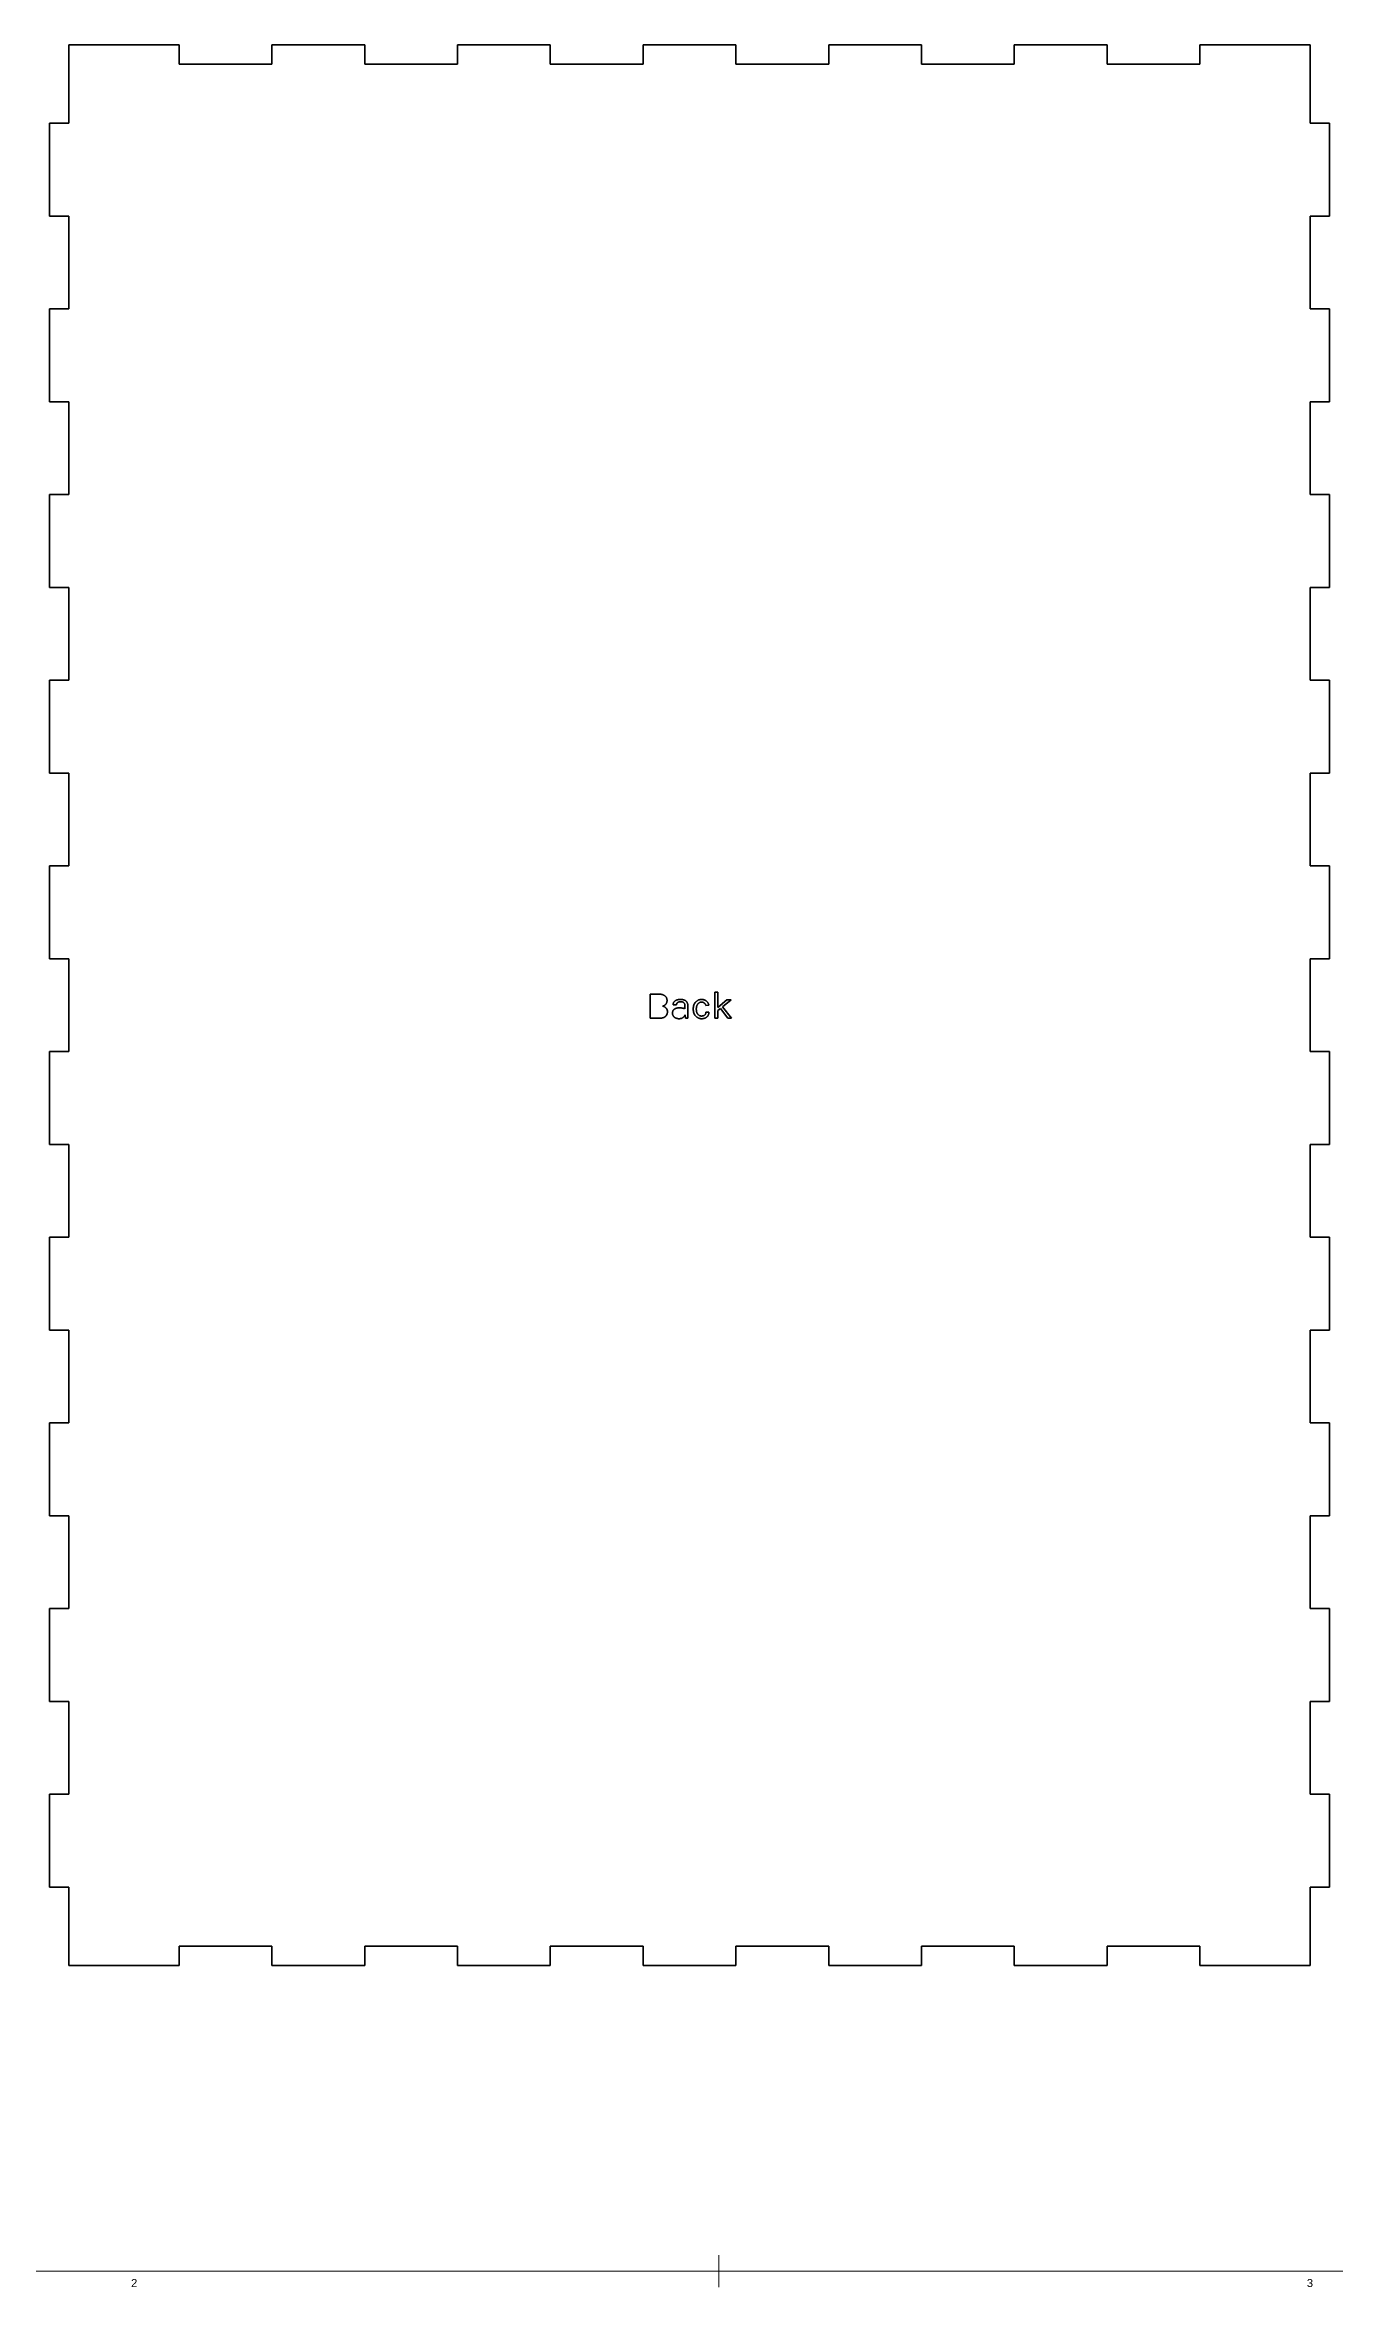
# Model space of a CAD drawing. Header units: millimetres. Extents: x 0 to 1500, y 0 to 1600.
# Drawn here: x 544 to 947, y 5 to 705 of the extents above; entities that cross this region are included whole.
import ezdxf

# ---------------------------------------------------------------- set-up
doc = ezdxf.new("R2010")
doc.units = ezdxf.units.MM
doc.header["$LTSCALE"] = 0.75
doc.layers.add('BORDER', color=7, linetype='Continuous', lineweight=18)
doc.layers.add('Visible', color=7, linetype='Continuous', lineweight=35)
doc.styles.get("Standard").update_dxf_attribs({"font": 'arial.ttf'})

# ---------------------------------------------------------------- blocks, each defined once
blk = doc.blocks.new('Custom1500.000000x1600.000000x4x4')
for p, q in [((755, 15), (755, 5)), ((1490, 10), (20, 10))]:
    blk.add_line(p, q)
at = {"char_height": 2.5, "attachment_point": 1}
for s, insert in [('2', (571.25, 7.5)), ('3', (938.75, 7.5))]:
    blk.add_mtext(s, dxfattribs=dict(at, insert=insert))

msp = doc.modelspace()

# ---------------------------------------------------------------- linework, layer by layer
at = {"layer": 'Visible'}
for p, q in [((551.791717, 705.452709), (551.791717, 680.952709)), ((586.291717, 705.452709), (551.791717, 705.452709)), ((586.291717, 699.452709), (586.291717, 705.452709)), ((615.291717, 705.452709), (615.291717, 699.452709)), ((644.291717, 705.452709), (615.291717, 705.452709)), ((644.291717, 699.452709), (644.291717, 705.452709)), ((673.291717, 705.452709), (673.291717, 699.452709)), ((702.291717, 705.452709), (673.291717, 705.452709)), ((702.291717, 699.452709), (702.291717, 705.452709)), ((731.291717, 705.452709), (731.291717, 699.452709)), ((760.291717, 705.452709), (731.291717, 705.452709)), ((760.291717, 699.452709), (760.291717, 705.452709)), ((789.291717, 705.452709), (789.291717, 699.452709)), ((818.291717, 705.452709), (789.291717, 705.452709)), ((818.291717, 699.452709), (818.291717, 705.452709)), ((847.291717, 705.452709), (847.291717, 699.452709)), ((876.291717, 705.452709), (847.291717, 705.452709)), ((876.291717, 699.452709), (876.291717, 705.452709)), ((905.291717, 705.452709), (905.291717, 699.452709)), ((939.791717, 705.452709), (905.291717, 705.452709)), ((939.791717, 680.952709), (939.791717, 705.452709)), ((615.291717, 699.452709), (586.291717, 699.452709)), ((673.291717, 699.452709), (644.291717, 699.452709)), ((731.291717, 699.452709), (702.291717, 699.452709)), ((789.291717, 699.452709), (760.291717, 699.452709)), ((847.291717, 699.452709), (818.291717, 699.452709)), ((905.291717, 699.452709), (876.291717, 699.452709)), ((545.791717, 680.952709), (545.791717, 651.952709)), ((551.791717, 680.952709), (545.791717, 680.952709)), ((945.791717, 680.952709), (939.791717, 680.952709)), ((945.791717, 651.952709), (945.791717, 680.952709)), ((545.791717, 651.952709), (551.791717, 651.952709)), ((551.791717, 651.952709), (551.791717, 622.952709)), ((939.791717, 651.952709), (945.791717, 651.952709)), ((939.791717, 622.952709), (939.791717, 651.952709)), ((545.791717, 622.952709), (545.791717, 593.952709)), ((551.791717, 622.952709), (545.791717, 622.952709)), ((945.791717, 622.952709), (939.791717, 622.952709)), ((945.791717, 593.952709), (945.791717, 622.952709)), ((545.791717, 593.952709), (551.791717, 593.952709)), ((551.791717, 593.952709), (551.791717, 564.952709)), ((939.791717, 593.952709), (945.791717, 593.952709)), ((939.791717, 564.952709), (939.791717, 593.952709)), ((545.791717, 564.952709), (545.791717, 535.952709)), ((551.791717, 564.952709), (545.791717, 564.952709)), ((945.791717, 564.952709), (939.791717, 564.952709)), ((945.791717, 535.952709), (945.791717, 564.952709)), ((545.791717, 535.952709), (551.791717, 535.952709)), ((551.791717, 535.952709), (551.791717, 506.952709)), ((939.791717, 535.952709), (945.791717, 535.952709)), ((939.791717, 506.952709), (939.791717, 535.952709)), ((545.791717, 506.952709), (545.791717, 477.952709)), ((551.791717, 506.952709), (545.791717, 506.952709)), ((945.791717, 506.952709), (939.791717, 506.952709)), ((945.791717, 477.952709), (945.791717, 506.952709)), ((545.791717, 477.952709), (551.791717, 477.952709)), ((551.791717, 477.952709), (551.791717, 448.952709)), ((939.791717, 477.952709), (945.791717, 477.952709)), ((939.791717, 448.952709), (939.791717, 477.952709)), ((545.791717, 448.952709), (545.791717, 419.952709)), ((551.791717, 448.952709), (545.791717, 448.952709)), ((945.791717, 448.952709), (939.791717, 448.952709)), ((945.791717, 419.952709), (945.791717, 448.952709)), ((545.791717, 419.952709), (551.791717, 419.952709)), ((551.791717, 419.952709), (551.791717, 390.952709)), ((939.791717, 419.952709), (945.791717, 419.952709)), ((939.791717, 390.952709), (939.791717, 419.952709)), ((733.494717, 408.896709), (736.314717, 408.896709)), ((733.494717, 401.360709), (733.494717, 408.896709)), ((736.314717, 408.896709), (736.477717, 408.893709)), ((736.477717, 408.893709), (736.634717, 408.885709)), ((736.634717, 408.885709), (736.785717, 408.871709)), ((736.785717, 408.871709), (736.931717, 408.852709)), ((736.931717, 408.852709), (737.071717, 408.828709)), ((737.071717, 408.828709), (737.206717, 408.798709)), ((737.206717, 408.798709), (737.335717, 408.762709)), ((737.335717, 408.762709), (737.458717, 408.721709)), ((737.458717, 408.721709), (737.576717, 408.675709)), ((737.576717, 408.675709), (737.688717, 408.623709)), ((737.688717, 408.623709), (737.794717, 408.567709)), ((737.794717, 408.567709), (737.895717, 408.507709)), ((737.895717, 408.507709), (737.991717, 408.444709)), ((737.991717, 408.444709), (738.081717, 408.377709)), ((738.081717, 408.377709), (738.165717, 408.306709)), ((738.165717, 408.306709), (738.244717, 408.233709)), ((738.244717, 408.233709), (738.317717, 408.156709)), ((738.317717, 408.156709), (738.385717, 408.075709)), ((738.385717, 408.075709), (738.447717, 407.991709)), ((738.447717, 407.991709), (738.504717, 407.903709)), ((738.504717, 407.903709), (738.555717, 407.813709)), ((738.555717, 407.813709), (738.601717, 407.721709)), ((738.601717, 407.721709), (738.642717, 407.628709)), ((738.642717, 407.628709), (738.677717, 407.532709)), ((738.685717, 406.323709), (738.645717, 406.212709)), ((738.677717, 407.532709), (738.706717, 407.436709)), ((738.717717, 406.437709), (738.685717, 406.323709)), ((738.706717, 407.436709), (738.731717, 407.337709)), ((738.742717, 406.555709), (738.717717, 406.437709)), ((738.731717, 407.337709), (738.750717, 407.238709)), ((738.760717, 406.676709), (738.742717, 406.555709)), ((738.750717, 407.238709), (738.763717, 407.136709)), ((738.770717, 406.800709), (738.760717, 406.676709)), ((738.763717, 407.136709), (738.771717, 407.033709)), ((738.774717, 406.928709), (738.770717, 406.800709)), ((738.771717, 407.033709), (738.774717, 406.928709)), ((740.838717, 406.267709), (740.884717, 406.355709)), ((740.884717, 406.355709), (740.936717, 406.438709)), ((740.936717, 406.438709), (740.994717, 406.517709)), ((740.994717, 406.517709), (741.058717, 406.591709)), ((741.058717, 406.591709), (741.126717, 406.661709)), ((741.126717, 406.661709), (741.198717, 406.727709)), ((741.198717, 406.727709), (741.276717, 406.788709)), ((741.276717, 406.788709), (741.358717, 406.846709)), ((741.358717, 406.846709), (741.444717, 406.899709)), ((741.444717, 406.899709), (741.536717, 406.947709)), ((741.536717, 406.947709), (741.631717, 406.992709)), ((741.631717, 406.992709), (741.732717, 407.033709)), ((741.732717, 407.033709), (741.837717, 407.069709)), ((741.837717, 407.069709), (741.946717, 407.101709)), ((741.946717, 407.101709), (742.058717, 407.131709)), ((742.058717, 407.131709), (742.173717, 407.156709)), ((742.118717, 406.287709), (742.071717, 406.252709)), ((742.167717, 406.319709), (742.118717, 406.287709)), ((742.219717, 406.349709), (742.167717, 406.319709)), ((742.173717, 407.156709), (742.291717, 407.178709)), ((742.273717, 406.376709), (742.219717, 406.349709)), ((742.330717, 406.401709), (742.273717, 406.376709)), ((742.291717, 407.178709), (742.412717, 407.197709)), ((742.389717, 406.424709), (742.330717, 406.401709)), ((742.450717, 406.445709), (742.389717, 406.424709)), ((742.412717, 407.197709), (742.536717, 407.213709)), ((742.513717, 406.463709), (742.450717, 406.445709)), ((742.577717, 406.479709), (742.513717, 406.463709)), ((742.536717, 407.213709), (742.664717, 407.225709)), ((742.642717, 406.493709), (742.577717, 406.479709)), ((742.709717, 406.505709), (742.642717, 406.493709)), ((742.664717, 407.225709), (742.794717, 407.233709)), ((742.777717, 406.515709), (742.709717, 406.505709)), ((742.847717, 406.522709), (742.777717, 406.515709)), ((742.794717, 407.233709), (742.928717, 407.238709)), ((742.918717, 406.528709), (742.847717, 406.522709)), ((742.990717, 406.531709), (742.918717, 406.528709)), ((742.928717, 407.238709), (743.064717, 407.240709)), ((743.064717, 406.532709), (742.990717, 406.531709)), ((743.064717, 407.240709), (743.195717, 407.238709)), ((743.193717, 406.529709), (743.064717, 406.532709)), ((743.315717, 406.518709), (743.193717, 406.529709)), ((743.195717, 407.238709), (743.322717, 407.231709)), ((743.430717, 406.501709), (743.315717, 406.518709)), ((743.322717, 407.231709), (743.446717, 407.220709)), ((743.539717, 406.478709), (743.430717, 406.501709)), ((743.446717, 407.220709), (743.568717, 407.204709)), ((743.642717, 406.447709), (743.539717, 406.478709)), ((743.568717, 407.204709), (743.686717, 407.185709)), ((743.737717, 406.410709), (743.642717, 406.447709)), ((743.686717, 407.185709), (743.802717, 407.160709)), ((743.826717, 406.366709), (743.737717, 406.410709)), ((743.802717, 407.160709), (743.915717, 407.131709)), ((743.909717, 406.315709), (743.826717, 406.366709)), ((743.985717, 406.257709), (743.909717, 406.315709)), ((743.915717, 407.131709), (744.024717, 407.098709)), ((744.024717, 407.098709), (744.131717, 407.060709)), ((744.131717, 407.060709), (744.234717, 407.018709)), ((744.234717, 407.018709), (744.334717, 406.971709)), ((744.334717, 406.971709), (744.429717, 406.919709)), ((744.429717, 406.919709), (744.520717, 406.861709)), ((744.520717, 406.861709), (744.606717, 406.799709)), ((744.606717, 406.799709), (744.689717, 406.731709)), ((744.689717, 406.731709), (744.766717, 406.658709)), ((744.766717, 406.658709), (744.839717, 406.579709)), ((744.839717, 406.579709), (744.908717, 406.496709)), ((744.908717, 406.496709), (744.972717, 406.407709)), ((744.972717, 406.407709), (745.032717, 406.313709)), ((745.032717, 406.313709), (745.087717, 406.213709)), ((747.564717, 406.235709), (747.654717, 406.347709)), ((747.654717, 406.347709), (747.748717, 406.452709)), ((747.748717, 406.452709), (747.846717, 406.552709)), ((747.846717, 406.552709), (747.950717, 406.645709)), ((747.950717, 406.645709), (748.057717, 406.732709)), ((748.057717, 406.732709), (748.170717, 406.812709)), ((748.170717, 406.812709), (748.287717, 406.886709)), ((748.287717, 406.886709), (748.407717, 406.953709)), ((748.407717, 406.953709), (748.530717, 407.013709)), ((748.530717, 407.013709), (748.654717, 407.067709)), ((748.654717, 407.067709), (748.779717, 407.113709)), ((748.779717, 407.113709), (748.907717, 407.152709)), ((748.907717, 407.152709), (749.037717, 407.183709)), ((748.991717, 406.293709), (748.913717, 406.256709)), ((749.069717, 406.325709), (748.991717, 406.293709)), ((749.037717, 407.183709), (749.168717, 407.208709)), ((749.149717, 406.351709), (749.069717, 406.325709)), ((749.229717, 406.373709), (749.149717, 406.351709)), ((749.168717, 407.208709), (749.302717, 407.226709)), ((749.311717, 406.390709), (749.229717, 406.373709)), ((749.302717, 407.226709), (749.437717, 407.236709)), ((749.394717, 406.402709), (749.311717, 406.390709)), ((749.477717, 406.410709), (749.394717, 406.402709)), ((749.437717, 407.236709), (749.574717, 407.240709)), ((749.562717, 406.412709), (749.477717, 406.410709)), ((749.661717, 406.409709), (749.562717, 406.412709)), ((749.574717, 407.240709), (749.670717, 407.239709)), ((749.757717, 406.400709), (749.661717, 406.409709)), ((749.670717, 407.239709), (749.764717, 407.234709)), ((749.851717, 406.386709), (749.757717, 406.400709)), ((749.764717, 407.234709), (749.857717, 407.227709)), ((749.941717, 406.365709), (749.851717, 406.386709)), ((749.857717, 407.227709), (749.947717, 407.216709)), ((750.028717, 406.339709), (749.941717, 406.365709)), ((749.947717, 407.216709), (750.035717, 407.203709)), ((750.112717, 406.307709), (750.028717, 406.339709)), ((750.035717, 407.203709), (750.122717, 407.187709)), ((750.193717, 406.269709), (750.112717, 406.307709)), ((750.122717, 407.187709), (750.206717, 407.168709)), ((750.206717, 407.168709), (750.288717, 407.146709)), ((750.288717, 407.146709), (750.369717, 407.121709)), ((750.369717, 407.121709), (750.447717, 407.093709)), ((750.447717, 407.093709), (750.523717, 407.062709)), ((750.523717, 407.062709), (750.598717, 407.030709)), ((750.598717, 407.030709), (750.670717, 406.995709)), ((750.670717, 406.995709), (750.741717, 406.958709)), ((750.741717, 406.958709), (750.809717, 406.918709)), ((750.809717, 406.918709), (750.876717, 406.877709)), ((750.876717, 406.877709), (750.940717, 406.833709)), ((750.940717, 406.833709), (751.003717, 406.787709)), ((751.003717, 406.787709), (751.063717, 406.738709)), ((751.063717, 406.738709), (751.122717, 406.688709)), ((751.122717, 406.688709), (751.179717, 406.636709)), ((751.179717, 406.636709), (751.233717, 406.582709)), ((751.233717, 406.582709), (751.286717, 406.527709)), ((751.286717, 406.527709), (751.337717, 406.471709)), ((751.337717, 406.471709), (751.385717, 406.413709)), ((751.385717, 406.413709), (751.432717, 406.354709)), ((751.432717, 406.354709), (751.477717, 406.293709)), ((751.477717, 406.293709), (751.519717, 406.231709)), ((753.750717, 409.544709), (754.686717, 409.544709)), ((753.750717, 401.360709), (753.750717, 409.544709)), ((754.686717, 409.544709), (754.686717, 404.769103)), ((754.686717, 404.769103), (757.470717, 407.096709)), ((758.778717, 407.096709), (756.138893, 404.95045)), ((757.470717, 407.096709), (758.778717, 407.096709)), ((736.314717, 401.360709), (733.494717, 401.360709)), ((736.459717, 401.362709), (736.314717, 401.360709)), ((736.600717, 401.367709), (736.459717, 401.362709)), ((736.735717, 401.376709), (736.600717, 401.367709)), ((736.866717, 401.388709), (736.735717, 401.376709)), ((736.992717, 401.404709), (736.866717, 401.388709)), ((737.113717, 401.423709), (736.992717, 401.404709)), ((737.230717, 401.445709), (737.113717, 401.423709)), ((737.341717, 401.471709), (737.230717, 401.445709)), ((737.448717, 401.501709), (737.341717, 401.471709)), ((737.485717, 405.190709), (737.346717, 405.152709)), ((737.346717, 405.152709), (737.437717, 405.136709)), ((737.437717, 405.136709), (737.526717, 405.116709)), ((737.550717, 401.534709), (737.448717, 401.501709)), ((737.617717, 405.234709), (737.485717, 405.190709)), ((737.526717, 405.116709), (737.613717, 405.092709)), ((737.648717, 401.570709), (737.550717, 401.534709)), ((737.613717, 405.092709), (737.698717, 405.065709)), ((737.742717, 405.284709), (737.617717, 405.234709)), ((737.741717, 401.608709), (737.648717, 401.570709)), ((737.698717, 405.065709), (737.780717, 405.034709)), ((737.831717, 401.649709), (737.741717, 401.608709)), ((737.860717, 405.340709), (737.742717, 405.284709)), ((737.780717, 405.034709), (737.860717, 405.000709)), ((737.917717, 401.692709), (737.831717, 401.649709)), ((737.971717, 405.402709), (737.860717, 405.340709)), ((737.860717, 405.000709), (737.938717, 404.962709)), ((737.998717, 401.738709), (737.917717, 401.692709)), ((737.938717, 404.962709), (738.014717, 404.920709)), ((738.074717, 405.470709), (737.971717, 405.402709)), ((738.076717, 401.786709), (737.998717, 401.738709)), ((738.014717, 404.920709), (738.088717, 404.874709)), ((738.171717, 405.544709), (738.074717, 405.470709)), ((738.150717, 401.836709), (738.076717, 401.786709)), ((738.088717, 404.874709), (738.159717, 404.825709)), ((738.220717, 401.889709), (738.150717, 401.836709)), ((738.159717, 404.825709), (738.228717, 404.773709)), ((738.260717, 405.624709), (738.171717, 405.544709)), ((738.286717, 401.944709), (738.220717, 401.889709)), ((738.228717, 404.773709), (738.293717, 404.718709)), ((738.342717, 405.711709), (738.260717, 405.624709)), ((738.348717, 402.002709), (738.286717, 401.944709)), ((738.293717, 404.718709), (738.356717, 404.662709)), ((738.417717, 405.803709), (738.342717, 405.711709)), ((738.406717, 402.062709), (738.348717, 402.002709)), ((738.356717, 404.662709), (738.415717, 404.603709)), ((738.461717, 402.122709), (738.406717, 402.062709)), ((738.415717, 404.603709), (738.472717, 404.541709)), ((738.485717, 405.900709), (738.417717, 405.803709)), ((738.513717, 402.185709), (738.461717, 402.122709)), ((738.472717, 404.541709), (738.525717, 404.478709)), ((738.546717, 406.001709), (738.485717, 405.900709)), ((738.561717, 402.249709), (738.513717, 402.185709)), ((738.525717, 404.478709), (738.575717, 404.412709)), ((738.599717, 406.105709), (738.546717, 406.001709)), ((738.605717, 402.314709), (738.561717, 402.249709)), ((738.575717, 404.412709), (738.623717, 404.344709)), ((738.645717, 406.212709), (738.599717, 406.105709)), ((738.646717, 402.381709), (738.605717, 402.314709)), ((738.623717, 404.344709), (738.667717, 404.274709)), ((738.684717, 402.449709), (738.646717, 402.381709)), ((738.667717, 404.274709), (738.708717, 404.201709)), ((738.719717, 402.518709), (738.684717, 402.449709)), ((738.708717, 404.201709), (738.746717, 404.127709)), ((738.749717, 402.590709), (738.719717, 402.518709)), ((738.746717, 404.127709), (738.779717, 404.051709)), ((738.777717, 402.662709), (738.749717, 402.590709)), ((738.802717, 402.735709), (738.777717, 402.662709)), ((738.779717, 404.051709), (738.809717, 403.975709)), ((738.823717, 402.809709), (738.802717, 402.735709)), ((738.809717, 403.975709), (738.835717, 403.898709)), ((738.843717, 402.883709), (738.823717, 402.809709)), ((738.835717, 403.898709), (738.857717, 403.819709)), ((738.860717, 402.958709), (738.843717, 402.883709)), ((738.857717, 403.819709), (738.874717, 403.740709)), ((738.874717, 403.032709), (738.860717, 402.958709)), ((738.874717, 403.740709), (738.888717, 403.659709)), ((738.885717, 403.108709), (738.874717, 403.032709)), ((738.894717, 403.183709), (738.885717, 403.108709)), ((738.888717, 403.659709), (738.898717, 403.578709)), ((738.901717, 403.259709), (738.894717, 403.183709)), ((738.898717, 403.578709), (738.904717, 403.495709)), ((738.905717, 403.335709), (738.901717, 403.259709)), ((738.904717, 403.495709), (738.906717, 403.412709)), ((738.906717, 403.412709), (738.905717, 403.335709)), ((740.460717, 402.968709), (740.463717, 403.082709)), ((740.462717, 402.880709), (740.460717, 402.968709)), ((740.469717, 402.792709), (740.462717, 402.880709)), ((740.463717, 403.082709), (740.472717, 403.192709)), ((740.481717, 402.705709), (740.469717, 402.792709)), ((740.472717, 403.192709), (740.486717, 403.298709)), ((740.496717, 402.620709), (740.481717, 402.705709)), ((740.486717, 403.298709), (740.507717, 403.399709)), ((740.517717, 402.534709), (740.496717, 402.620709)), ((740.507717, 403.399709), (740.533717, 403.496709)), ((740.542717, 402.450709), (740.517717, 402.534709)), ((740.533717, 403.496709), (740.565717, 403.589709)), ((740.572717, 402.367709), (740.542717, 402.450709)), ((740.565717, 403.589709), (740.603717, 403.677709)), ((740.606717, 402.284709), (740.572717, 402.367709)), ((740.603717, 403.677709), (740.646717, 403.761709)), ((740.645717, 402.203709), (740.606717, 402.284709)), ((740.688717, 402.122709), (740.645717, 402.203709)), ((740.646717, 403.761709), (740.696717, 403.841709)), ((740.688717, 405.512709), (740.691717, 405.634709)), ((741.732717, 405.512709), (740.688717, 405.512709)), ((740.736717, 402.043709), (740.688717, 402.122709)), ((740.691717, 405.634709), (740.700717, 405.752709)), ((740.696717, 403.841709), (740.751717, 403.916709)), ((740.700717, 405.752709), (740.716717, 405.865709)), ((740.716717, 405.865709), (740.737717, 405.972709)), ((740.789717, 401.967709), (740.736717, 402.043709)), ((740.737717, 405.972709), (740.764717, 406.075709)), ((740.751717, 403.916709), (740.811717, 403.987709)), ((740.764717, 406.075709), (740.798717, 406.173709)), ((740.846717, 401.894709), (740.789717, 401.967709)), ((740.798717, 406.173709), (740.838717, 406.267709)), ((740.811717, 403.987709), (740.876717, 404.055709)), ((740.908717, 401.824709), (740.846717, 401.894709)), ((740.876717, 404.055709), (740.945717, 404.118709)), ((740.974717, 401.757709), (740.908717, 401.824709)), ((740.945717, 404.118709), (741.018717, 404.178709)), ((741.046717, 401.694709), (740.974717, 401.757709)), ((741.018717, 404.178709), (741.095717, 404.233709)), ((741.122717, 401.633709), (741.046717, 401.694709)), ((741.095717, 404.233709), (741.177717, 404.285709)), ((741.203717, 401.575709), (741.122717, 401.633709)), ((741.177717, 404.285709), (741.263717, 404.333709)), ((741.288717, 401.520709), (741.203717, 401.575709)), ((741.263717, 404.333709), (741.353717, 404.377709)), ((741.378717, 401.468709), (741.288717, 401.520709)), ((741.353717, 404.377709), (741.447717, 404.417709)), ((741.473717, 401.420709), (741.378717, 401.468709)), ((741.447717, 404.417709), (741.546717, 404.453709)), ((741.573717, 401.377709), (741.473717, 401.420709)), ((741.546717, 404.453709), (741.648717, 404.485709)), ((741.677717, 401.339709), (741.573717, 401.377709)), ((741.648717, 404.485709), (741.753717, 404.515709)), ((741.787717, 401.307709), (741.677717, 401.339709)), ((741.734717, 405.582709), (741.732717, 405.512709)), ((741.739717, 405.648709), (741.734717, 405.582709)), ((741.748717, 405.713709), (741.739717, 405.648709)), ((741.760717, 405.775709), (741.748717, 405.713709)), ((741.753717, 404.515709), (741.860717, 404.540709)), ((741.776717, 405.834709), (741.760717, 405.775709)), ((741.796717, 405.890709), (741.776717, 405.834709)), ((741.902717, 401.279709), (741.787717, 401.307709)), ((741.819717, 405.944709), (741.796717, 405.890709)), ((741.845717, 405.996709), (741.819717, 405.944709)), ((741.875717, 406.045709), (741.845717, 405.996709)), ((741.860717, 404.540709), (741.969717, 404.562709)), ((741.909717, 406.091709), (741.875717, 406.045709)), ((742.021717, 401.256709), (741.902717, 401.279709)), ((741.946717, 406.135709), (741.909717, 406.091709)), ((741.985717, 406.176709), (741.946717, 406.135709)), ((741.969717, 404.562709), (742.081717, 404.581709)), ((742.027717, 406.215709), (741.985717, 406.176709)), ((742.145717, 401.239709), (742.021717, 401.256709)), ((742.071717, 406.252709), (742.027717, 406.215709)), ((742.081717, 404.581709), (742.196717, 404.597709)), ((742.275717, 401.226709), (742.145717, 401.239709)), ((742.196717, 404.597709), (742.313717, 404.609709)), ((742.409717, 401.219709), (742.275717, 401.226709)), ((742.313717, 404.609709), (742.433717, 404.617709)), ((742.548717, 401.216709), (742.409717, 401.219709)), ((742.433717, 404.617709), (742.555717, 404.622709)), ((742.675717, 401.219709), (742.548717, 401.216709)), ((742.555717, 404.622709), (742.680717, 404.624709)), ((742.798717, 401.228709), (742.675717, 401.219709)), ((742.680717, 404.624709), (742.770717, 404.623709)), ((742.770717, 404.623709), (742.860717, 404.620709)), ((742.917717, 401.243709), (742.798717, 401.228709)), ((742.860717, 404.620709), (742.950717, 404.616709)), ((743.033717, 401.264709), (742.917717, 401.243709)), ((742.950717, 404.616709), (743.040717, 404.610709)), ((743.145717, 401.291709), (743.033717, 401.264709)), ((743.040717, 404.610709), (743.131717, 404.601709)), ((743.131717, 404.601709), (743.221717, 404.592709)), ((743.254717, 401.324709), (743.145717, 401.291709)), ((743.221717, 404.592709), (743.311717, 404.580709)), ((743.359717, 401.363709), (743.254717, 401.324709)), ((743.311717, 404.580709), (743.402717, 404.566709)), ((743.460717, 401.408709), (743.359717, 401.363709)), ((743.402717, 404.566709), (743.492717, 404.551709)), ((743.558717, 401.459709), (743.460717, 401.408709)), ((743.492717, 404.551709), (743.583717, 404.534709)), ((743.652717, 401.516709), (743.558717, 401.459709)), ((743.583717, 404.534709), (743.673717, 404.515709)), ((743.742717, 401.578709), (743.652717, 401.516709)), ((743.673717, 404.515709), (743.763717, 404.495709)), ((743.828717, 401.644709), (743.742717, 401.578709)), ((743.763717, 404.495709), (743.853717, 404.474709)), ((743.910717, 401.713709), (743.828717, 401.644709)), ((743.853717, 404.474709), (744.031717, 404.428709)), ((743.988717, 401.787709), (743.910717, 401.713709)), ((744.054717, 406.193709), (743.985717, 406.257709)), ((744.061717, 401.864709), (743.988717, 401.787709)), ((744.031717, 404.428709), (744.207717, 404.376709)), ((744.117717, 406.121709), (744.054717, 406.193709)), ((744.130717, 401.945709), (744.061717, 401.864709)), ((744.173717, 406.040709), (744.117717, 406.121709)), ((744.194717, 402.030709), (744.130717, 401.945709)), ((744.222717, 405.950709), (744.173717, 406.040709)), ((744.255717, 402.119709), (744.194717, 402.030709)), ((744.207717, 404.376709), (744.294717, 404.348709)), ((744.265717, 405.852709), (744.222717, 405.950709)), ((744.311717, 402.212709), (744.255717, 402.119709)), ((744.301717, 405.745709), (744.265717, 405.852709)), ((744.294717, 404.348709), (744.381717, 404.319709)), ((744.331717, 405.630709), (744.301717, 405.745709)), ((744.363717, 402.308709), (744.311717, 402.212709)), ((744.354717, 405.505709), (744.331717, 405.630709)), ((744.371717, 405.372709), (744.354717, 405.505709)), ((744.405958, 402.397684), (744.363717, 402.308709)), ((744.381717, 405.230709), (744.371717, 405.372709)), ((744.384717, 405.080709), (744.381717, 405.230709)), ((744.381717, 404.319709), (744.384717, 404.31864)), ((744.384717, 404.31864), (744.384717, 405.080709)), ((744.504717, 401.360709), (744.405958, 402.397684)), ((745.320717, 401.360709), (744.504717, 401.360709)), ((745.087717, 406.213709), (745.136717, 406.108709)), ((745.136717, 406.108709), (745.179717, 405.997709)), ((745.179717, 405.997709), (745.216717, 405.880709)), ((745.216717, 405.880709), (745.248717, 405.757709)), ((745.248717, 405.757709), (745.274717, 405.629709)), ((745.274717, 405.629709), (745.294717, 405.494709)), ((745.294717, 405.494709), (745.308717, 405.354709)), ((745.308717, 405.354709), (745.317717, 405.208709)), ((745.317717, 405.208709), (745.320717, 405.056709)), ((745.320717, 405.056709), (745.320717, 401.360709)), ((746.958717, 404.240709), (746.962717, 404.427709)), ((746.962717, 404.058709), (746.958717, 404.240709)), ((746.962717, 404.427709), (746.973717, 404.608709)), ((746.973717, 403.880709), (746.962717, 404.058709)), ((746.973717, 404.608709), (746.991717, 404.784709)), ((746.991717, 403.708709), (746.973717, 403.880709)), ((746.991717, 404.784709), (747.017717, 404.954709)), ((747.017717, 403.540709), (746.991717, 403.708709)), ((747.017717, 404.954709), (747.050717, 405.119709)), ((747.050717, 403.377709), (747.017717, 403.540709)), ((747.050717, 405.119709), (747.090717, 405.278709)), ((747.090717, 403.220709), (747.050717, 403.377709)), ((747.090717, 405.278709), (747.137717, 405.432709)), ((747.137717, 403.067709), (747.090717, 403.220709)), ((747.137717, 405.432709), (747.192717, 405.580709)), ((747.192717, 402.919709), (747.137717, 403.067709)), ((747.192717, 405.580709), (747.254717, 405.723709)), ((747.254717, 402.776709), (747.192717, 402.919709)), ((747.254717, 405.723709), (747.324717, 405.860709)), ((747.324717, 402.638709), (747.254717, 402.776709)), ((747.324717, 405.860709), (747.400717, 405.991709)), ((747.400717, 402.505709), (747.324717, 402.638709)), ((747.400717, 405.991709), (747.480717, 406.116709)), ((747.480717, 402.379709), (747.400717, 402.505709)), ((747.480717, 406.116709), (747.564717, 406.235709)), ((747.564717, 402.259709), (747.480717, 402.379709)), ((747.654717, 402.145709), (747.564717, 402.259709)), ((747.748717, 402.036709), (747.654717, 402.145709)), ((747.846717, 401.935709), (747.748717, 402.036709)), ((747.950717, 401.839709), (747.846717, 401.935709)), ((747.920717, 404.382709), (747.918717, 404.240709)), ((747.918717, 404.240709), (747.920717, 404.109709)), ((747.927717, 404.519709), (747.920717, 404.382709)), ((747.920717, 404.109709), (747.927717, 403.981709)), ((747.939717, 404.651709), (747.927717, 404.519709)), ((747.927717, 403.981709), (747.937717, 403.856709)), ((747.937717, 403.856709), (747.952717, 403.736709)), ((747.955717, 404.778709), (747.939717, 404.651709)), ((748.057717, 401.749709), (747.950717, 401.839709)), ((747.952717, 403.736709), (747.971717, 403.618709)), ((747.977717, 404.901709), (747.955717, 404.778709)), ((747.971717, 403.618709), (747.995717, 403.505709)), ((748.002717, 405.019709), (747.977717, 404.901709)), ((747.995717, 403.505709), (748.022717, 403.394709)), ((748.033717, 405.132709), (748.002717, 405.019709)), ((748.022717, 403.394709), (748.054717, 403.288709)), ((748.068717, 405.240709), (748.033717, 405.132709)), ((748.054717, 403.288709), (748.091717, 403.185709)), ((748.170717, 401.665709), (748.057717, 401.749709)), ((748.108717, 405.344709), (748.068717, 405.240709)), ((748.091717, 403.185709), (748.131717, 403.085709)), ((748.152717, 405.443709), (748.108717, 405.344709)), ((748.131717, 403.085709), (748.175717, 402.989709)), ((748.200717, 405.537709), (748.152717, 405.443709)), ((748.287717, 401.588709), (748.170717, 401.665709)), ((748.175717, 402.989709), (748.223717, 402.898709)), ((748.251717, 405.627709), (748.200717, 405.537709)), ((748.223717, 402.898709), (748.273717, 402.811709)), ((748.305717, 405.711709), (748.251717, 405.627709)), ((748.273717, 402.811709), (748.327717, 402.729709)), ((748.407717, 401.517709), (748.287717, 401.588709)), ((748.362717, 405.791709), (748.305717, 405.711709)), ((748.327717, 402.729709), (748.384717, 402.651709)), ((748.421717, 405.866709), (748.362717, 405.791709)), ((748.384717, 402.651709), (748.444717, 402.577709)), ((748.530717, 401.454709), (748.407717, 401.517709)), ((748.484717, 405.936709), (748.421717, 405.866709)), ((748.444717, 402.577709), (748.507717, 402.508709)), ((748.549717, 406.002709), (748.484717, 405.936709)), ((748.507717, 402.508709), (748.574717, 402.443709)), ((748.654717, 401.398709), (748.530717, 401.454709)), ((748.617717, 406.062709), (748.549717, 406.002709)), ((748.574717, 402.443709), (748.643717, 402.382709)), ((748.687717, 406.118709), (748.617717, 406.062709)), ((748.643717, 402.382709), (748.716717, 402.326709)), ((748.779717, 401.350709), (748.654717, 401.398709)), ((748.761717, 406.169709), (748.687717, 406.118709)), ((748.716717, 402.326709), (748.791717, 402.275709)), ((748.837717, 406.215709), (748.761717, 406.169709)), ((748.907717, 401.309709), (748.779717, 401.350709)), ((748.791717, 402.275709), (748.869717, 402.229709)), ((748.913717, 406.256709), (748.837717, 406.215709)), ((748.869717, 402.229709), (748.948717, 402.188709)), ((749.037717, 401.276709), (748.907717, 401.309709)), ((748.948717, 402.188709), (749.030717, 402.153709)), ((749.030717, 402.153709), (749.113717, 402.123709)), ((749.168717, 401.249709), (749.037717, 401.276709)), ((749.113717, 402.123709), (749.199717, 402.099709)), ((749.302717, 401.231709), (749.168717, 401.249709)), ((749.199717, 402.099709), (749.287717, 402.080709)), ((749.287717, 402.080709), (749.376717, 402.067709)), ((749.437717, 401.220709), (749.302717, 401.231709)), ((749.376717, 402.067709), (749.468717, 402.059709)), ((749.574717, 401.216709), (749.437717, 401.220709)), ((749.468717, 402.059709), (749.562717, 402.056709)), ((749.562717, 402.056709), (749.692717, 402.059709)), ((749.713717, 401.219709), (749.574717, 401.216709)), ((749.692717, 402.059709), (749.816717, 402.069709)), ((749.847717, 401.227709), (749.713717, 401.219709)), ((749.816717, 402.069709), (749.933717, 402.085709)), ((749.979717, 401.240709), (749.847717, 401.227709)), ((749.933717, 402.085709), (750.043717, 402.108709)), ((750.106717, 401.259709), (749.979717, 401.240709)), ((750.043717, 402.108709), (750.148717, 402.138709)), ((750.230717, 401.284709), (750.106717, 401.259709)), ((750.148717, 402.138709), (750.246717, 402.174709)), ((750.270717, 406.226709), (750.193717, 406.269709)), ((750.351717, 401.313709), (750.230717, 401.284709)), ((750.246717, 402.174709), (750.337717, 402.216709)), ((750.345717, 406.176709), (750.270717, 406.226709)), ((750.337717, 402.216709), (750.422717, 402.265709)), ((750.417717, 406.121709), (750.345717, 406.176709)), ((750.467717, 401.348709), (750.351717, 401.313709)), ((750.485717, 406.061709), (750.417717, 406.121709)), ((750.422717, 402.265709), (750.501717, 402.321709)), ((750.580717, 401.389709), (750.467717, 401.348709)), ((750.549717, 405.996709), (750.485717, 406.061709)), ((750.501717, 402.321709), (750.573717, 402.383709)), ((750.610717, 405.928709), (750.549717, 405.996709)), ((750.573717, 402.383709), (750.639717, 402.451709)), ((750.689717, 401.435709), (750.580717, 401.389709)), ((750.666717, 405.855709), (750.610717, 405.928709)), ((750.639717, 402.451709), (750.697717, 402.524709)), ((750.718717, 405.778709), (750.666717, 405.855709)), ((750.795717, 401.486709), (750.689717, 401.435709)), ((750.697717, 402.524709), (750.749717, 402.602709)), ((750.766717, 405.697709), (750.718717, 405.778709)), ((750.749717, 402.602709), (750.794717, 402.685709)), ((750.810717, 405.612709), (750.766717, 405.697709)), ((750.794717, 402.685709), (750.832717, 402.774709)), ((750.896717, 401.542709), (750.795717, 401.486709)), ((750.850717, 405.523709), (750.810717, 405.612709)), ((750.832717, 402.774709), (750.863717, 402.867709)), ((750.886717, 405.430709), (750.850717, 405.523709)), ((750.863717, 402.867709), (750.887717, 402.966709)), ((750.918717, 405.332709), (750.886717, 405.430709)), ((750.887717, 402.966709), (750.904717, 403.069709)), ((750.993717, 401.602709), (750.896717, 401.542709)), ((750.904717, 403.069709), (750.915717, 403.178709)), ((750.915717, 403.178709), (750.918717, 403.292709)), ((751.878717, 405.416709), (750.918717, 405.332709)), ((750.918717, 403.292709), (751.878717, 403.292709)), ((751.085717, 401.666709), (750.993717, 401.602709)), ((751.172717, 401.734709), (751.085717, 401.666709)), ((751.255717, 401.805709), (751.172717, 401.734709)), ((751.332717, 401.881709), (751.255717, 401.805709)), ((751.405717, 401.961709), (751.332717, 401.881709)), ((751.474717, 402.045709), (751.405717, 401.961709)), ((751.537717, 402.132709), (751.474717, 402.045709)), ((751.519717, 406.231709), (751.560717, 406.168709)), ((751.596717, 402.224709), (751.537717, 402.132709)), ((751.560717, 406.168709), (751.599717, 406.103709)), ((751.650717, 402.319709), (751.596717, 402.224709)), ((751.599717, 406.103709), (751.636717, 406.037709)), ((751.636717, 406.037709), (751.671717, 405.971709)), ((751.698717, 402.416709), (751.650717, 402.319709)), ((751.671717, 405.971709), (751.703717, 405.904709)), ((751.740717, 402.517709), (751.698717, 402.416709)), ((751.703717, 405.904709), (751.734717, 405.836709)), ((751.734717, 405.836709), (751.763717, 405.768709)), ((751.776717, 402.620709), (751.740717, 402.517709)), ((751.763717, 405.768709), (751.790717, 405.699709)), ((751.807717, 402.725709), (751.776717, 402.620709)), ((751.790717, 405.699709), (751.815717, 405.629709)), ((751.833717, 402.833709), (751.807717, 402.725709)), ((751.815717, 405.629709), (751.838717, 405.559709)), ((751.853717, 402.944709), (751.833717, 402.833709)), ((751.838717, 405.559709), (751.859717, 405.488709)), ((751.867717, 403.057709), (751.853717, 402.944709)), ((751.859717, 405.488709), (751.878717, 405.416709)), ((751.875717, 403.173709), (751.867717, 403.057709)), ((751.878717, 403.292709), (751.875717, 403.173709)), ((754.686717, 401.360709), (753.750717, 401.360709)), ((755.46953, 404.406237), (754.686717, 403.769786)), ((754.686717, 403.769786), (754.686717, 401.360709)), ((757.758717, 401.360709), (755.46953, 404.406237)), ((756.138893, 404.95045), (758.910717, 401.360709)), ((758.910717, 401.360709), (757.758717, 401.360709)), ((545.791717, 390.952709), (545.791717, 361.952709)), ((551.791717, 390.952709), (545.791717, 390.952709)), ((945.791717, 390.952709), (939.791717, 390.952709)), ((945.791717, 361.952709), (945.791717, 390.952709)), ((545.791717, 361.952709), (551.791717, 361.952709)), ((551.791717, 361.952709), (551.791717, 332.952709)), ((939.791717, 361.952709), (945.791717, 361.952709)), ((939.791717, 332.952709), (939.791717, 361.952709)), ((545.791717, 332.952709), (545.791717, 303.952709)), ((551.791717, 332.952709), (545.791717, 332.952709)), ((945.791717, 332.952709), (939.791717, 332.952709)), ((945.791717, 303.952709), (945.791717, 332.952709)), ((545.791717, 303.952709), (551.791717, 303.952709)), ((551.791717, 303.952709), (551.791717, 274.952709)), ((939.791717, 303.952709), (945.791717, 303.952709)), ((939.791717, 274.952709), (939.791717, 303.952709)), ((545.791717, 274.952709), (545.791717, 245.952709)), ((551.791717, 274.952709), (545.791717, 274.952709)), ((945.791717, 274.952709), (939.791717, 274.952709)), ((945.791717, 245.952709), (945.791717, 274.952709)), ((545.791717, 245.952709), (551.791717, 245.952709)), ((551.791717, 245.952709), (551.791717, 216.952709)), ((939.791717, 245.952709), (945.791717, 245.952709)), ((939.791717, 216.952709), (939.791717, 245.952709)), ((545.791717, 216.952709), (545.791717, 187.952709)), ((551.791717, 216.952709), (545.791717, 216.952709)), ((945.791717, 216.952709), (939.791717, 216.952709)), ((945.791717, 187.952709), (945.791717, 216.952709)), ((545.791717, 187.952709), (551.791717, 187.952709)), ((551.791717, 187.952709), (551.791717, 158.952709)), ((939.791717, 187.952709), (945.791717, 187.952709)), ((939.791717, 158.952709), (939.791717, 187.952709)), ((545.791717, 158.952709), (545.791717, 129.952709)), ((551.791717, 158.952709), (545.791717, 158.952709)), ((945.791717, 158.952709), (939.791717, 158.952709)), ((945.791717, 129.952709), (945.791717, 158.952709)), ((545.791717, 129.952709), (551.791717, 129.952709)), ((551.791717, 129.952709), (551.791717, 105.452709)), ((939.791717, 129.952709), (945.791717, 129.952709)), ((939.791717, 105.452709), (939.791717, 129.952709)), ((551.791717, 105.452709), (586.291717, 105.452709)), ((586.291717, 111.452709), (615.291717, 111.452709)), ((586.291717, 105.452709), (586.291717, 111.452709)), ((615.291717, 111.452709), (615.291717, 105.452709)), ((615.291717, 105.452709), (644.291717, 105.452709)), ((644.291717, 111.452709), (673.291717, 111.452709)), ((644.291717, 105.452709), (644.291717, 111.452709)), ((673.291717, 111.452709), (673.291717, 105.452709)), ((673.291717, 105.452709), (702.291717, 105.452709)), ((702.291717, 111.452709), (731.291717, 111.452709)), ((702.291717, 105.452709), (702.291717, 111.452709)), ((731.291717, 111.452709), (731.291717, 105.452709)), ((731.291717, 105.452709), (760.291717, 105.452709)), ((760.291717, 111.452709), (789.291717, 111.452709)), ((760.291717, 105.452709), (760.291717, 111.452709)), ((789.291717, 111.452709), (789.291717, 105.452709)), ((789.291717, 105.452709), (818.291717, 105.452709)), ((818.291717, 111.452709), (847.291717, 111.452709)), ((818.291717, 105.452709), (818.291717, 111.452709)), ((847.291717, 111.452709), (847.291717, 105.452709)), ((847.291717, 105.452709), (876.291717, 105.452709)), ((876.291717, 111.452709), (905.291717, 111.452709)), ((876.291717, 105.452709), (876.291717, 111.452709)), ((905.291717, 111.452709), (905.291717, 105.452709)), ((905.291717, 105.452709), (939.791717, 105.452709))]:
    msp.add_line(p, q, dxfattribs=at)

# ---------------------------------------------------------------- block references
at = {"layer": 'BORDER'}
msp.add_blockref('Custom1500.000000x1600.000000x4x4', (0, 0), dxfattribs=at)

doc.saveas('drawing.dxf')
